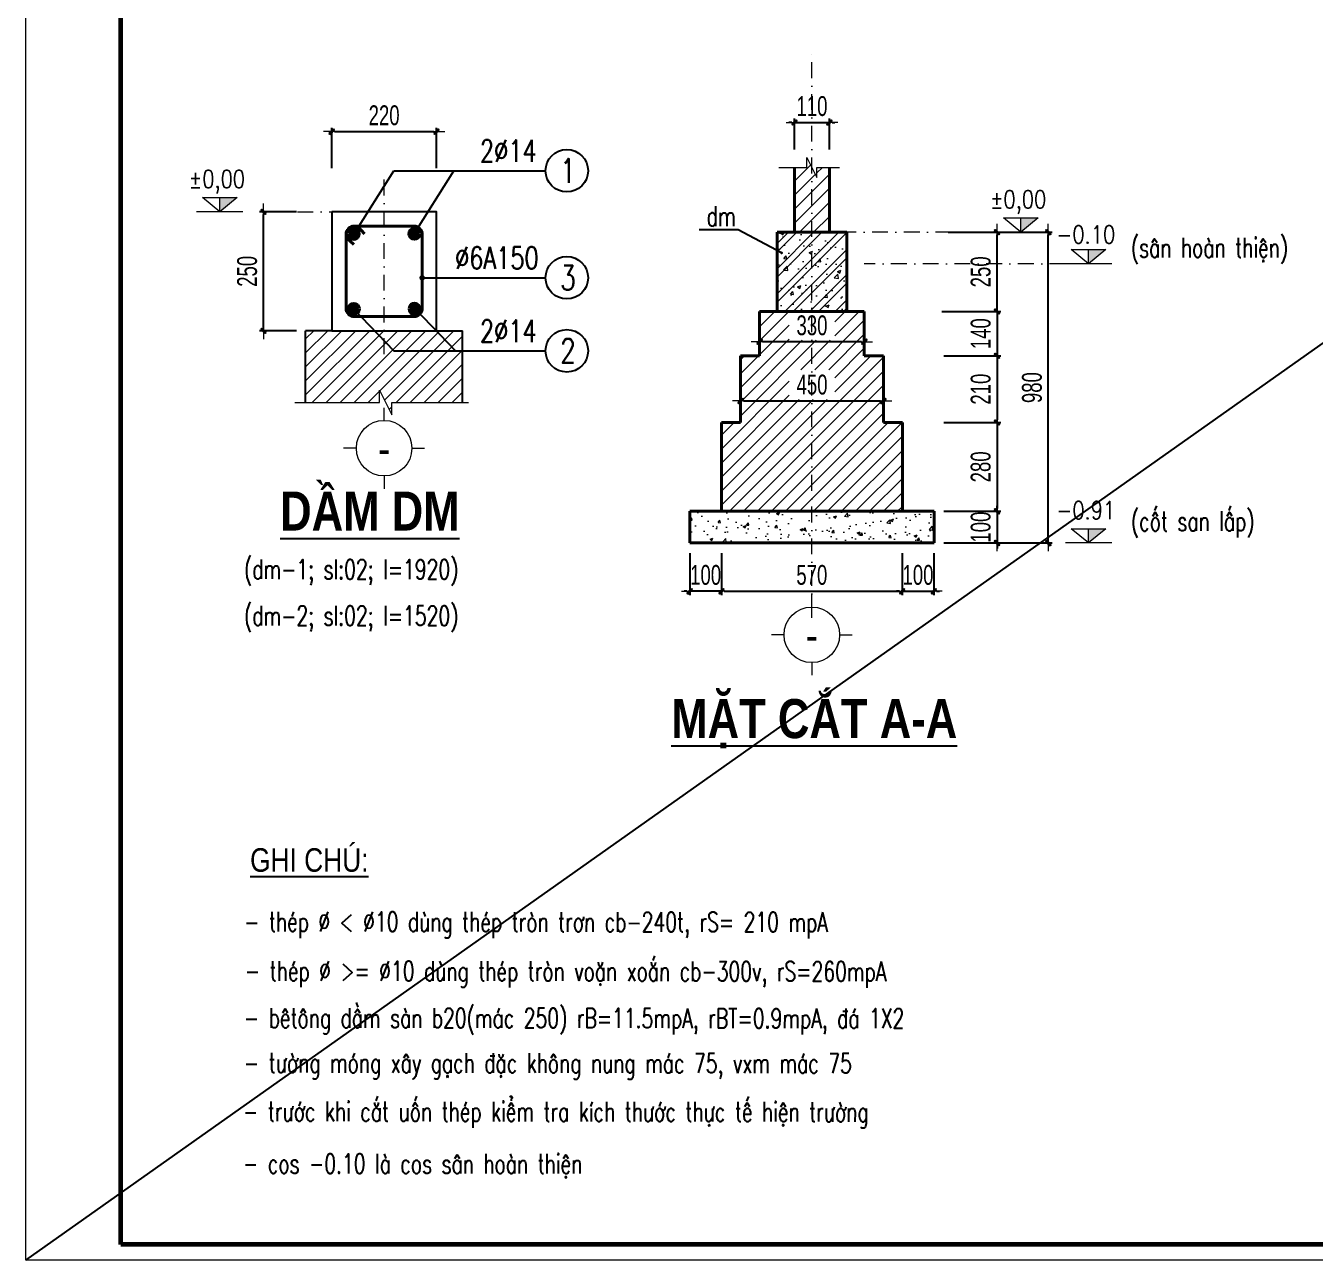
# Model space of a CAD drawing. Header units: millimetres. Extents: x -295047 to 304185, y -728047 to -308748.
# Drawn here: x 127785 to 135915, y -336524 to -328740 of the extents above; entities that cross this region are included whole.
import ezdxf
from ezdxf.enums import TextEntityAlignment as Align

# ---------------------------------------------------------------- set-up
doc = ezdxf.new("R2010")
doc.units = ezdxf.units.MM
doc.header["$MEASUREMENT"] = 0
doc.header["$PDMODE"] = 32
doc.linetypes.add('DASHDOT', pattern=[1, 0.5, -0.25, 0, -0.25])
doc.layers.get('Defpoints').update_dxf_attribs({"color": 1})
doc.layers.add('KCS_Plotter', color=11, linetype='Continuous', plot=False)
for name, color, linetype, lineweight in [('Khungten_LCDI', 7, 'Continuous', 5), ('LC Dim', 8, 'Continuous', 18), ('LC Hatch', 252, 'Continuous', 9), ('LC Hatch @ 1', 252, 'Continuous', 9), ('LC ISO', 153, 'Continuous', 13), ('LC Net dam2', 6, 'Continuous', 40), ('LC Net dam3', 1, 'Continuous', 60), ('LC Net manh', 219, 'Continuous', 5), ('LC Net thay', 7, 'Continuous', 25), ('LC Net truc', 79, 'DASHDOT', 13), ('LC Text1', 3, 'Continuous', 20), ('LC Text2', 7, 'Continuous', 25), ('MANH', 147, 'Continuous', 13)]:
    doc.layers.add(name, color=color, linetype=linetype, lineweight=lineweight)
doc.styles.add('HOATBIF', font='hoatbif.shx', dxfattribs={"width": 0.7})
doc.styles.add('Khungten', font='VHAVAN.TTF', dxfattribs={"width": 0.9, "height": 5000})
doc.styles.add('LC 1', font='VHAVANB.TTF')
doc.styles.add('LC 3', font='vnsimli.shx', dxfattribs={"width": 0.75})
doc.styles.add('LC3', font='VHARIALB.TTF', dxfattribs={"width": 0.8})
doc.styles.add('T1', font='Vnsimli.shx', dxfattribs={"width": 0.8})
doc.styles.add('T2', font='VHARIAL.TTF', dxfattribs={"width": 0.8})
doc.styles.add('Title', font='VHBLACK.TTF', dxfattribs={"width": 0.8})
doc.dimstyles.new('1-100(1-50)', dxfattribs={"dimscale": 50, "dimtxt": 2.5, "dimasz": 0.35, "dimexe": 0.5, "dimexo": 0, "dimgap": 0.8, "dimtad": 1, "dimdec": 0, "dimzin": 0, "dimdsep": 46, "dimtxsty": 'HOATBIF', "dimblk1": 'DOT', "dimblk2": 'DOT', "dimsah": 1, "dimcen": -1, "dimdle": 1, "dimclrd": 256, "dimclre": 256, "dimclrt": 4, "dimadec": 3, "dimazin": 2, "dimtfac": 0.333333, "dimtdec": 0, "dimtix": 1, "dimtmove": 2, "dimatfit": 3, "dimldrblk": 'DOT', "dimfxl": 1, "dimtvp": 0.833333, "dimtolj": 1, "dimtzin": 0, "dimarcsym": 0})

# ---------------------------------------------------------------- blocks, each defined once
blk = doc.blocks.new('lcdi fix')
at = {"layer": 'Defpoints', "lineweight": 0}
blk.add_lwpolyline([(-1200, -14850), (-1200, 14850), (40800, 14850), (40800, -14850)], close=True, dxfattribs=at)
at = {"layer": 'Khungten_LCDI', "color": 5, "lineweight": 60}
blk.add_lwpolyline([(0, -14650), (0, 14650), (40600, 14650), (40600, -14650)], close=True, dxfattribs=at)
at = {"color": 7, "style": 'Khungten', "width": 0.8}
for tag, p in [('REVISION', (39499, -10746)), ('NGAYHT', (39546, -11609))]:
    blk.add_attdef(tag, text='', height=200, dxfattribs=at).set_placement(p, align=Align.CENTER)
at = {"layer": 'LC Text1', "style": 'Title', "width": 1.485915}
for tag, p, p2 in [('TENBANVE1', (36913, -8886), (40339, -8886)), ('TENBANVE2', (36913, -9562), (40339, -9562))]:
    blk.add_attdef(tag, text='', height=250, dxfattribs=at).set_placement(p, p2, align=Align.FIT)
at = {"layer": 'LC Text1', "style": 'Title', "width": 0.7}
blk.add_attdef('SOBANVE', text='', height=250, dxfattribs=at).set_placement((39562, -13896), align=Align.CENTER)
blk = doc.blocks.new('DOT')
at = {"layer": 'LC Dim'}
blk.add_line((-3, 0), (3, 0), dxfattribs=at)
at = {"layer": 'LC Dim', "color": 4}
blk.add_line((-1, -1), (1, 1), dxfattribs=at)
blk.add_lwpolyline([(0.5, 1), (-1, -0.5), (-0.5, -1), (1, 0.5)], close=True, dxfattribs=at)
blk = doc.blocks.new('*D1089')
at = {"layer": 'Defpoints', "color": 0, "ltscale": 2, "transparency": 16777216}
for p in [(132292.4, -330923.6), (133192.4, -330923.6), (133192.4, -331106)]:
    blk.add_point(p, dxfattribs=at)
at = {"layer": 'LC Dim', "lineweight": -2, "ltscale": 2, "transparency": 16777216}
for p, q in [((132292.4, -330923.6), (132292.4, -331131)), ((133192.4, -330923.6), (133192.4, -331131)), ((132309.9, -331106), (133174.9, -331106))]:
    blk.add_line(p, q, dxfattribs=at)
at = {"layer": 'LC Dim', "lineweight": -2, "ltscale": 2, "transparency": 16777216, "xscale": 17.5, "yscale": 17.5, "zscale": 17.5, "rotation": 180}
blk.add_blockref('DOT', (132292.4, -331106), dxfattribs=at)
at = {"layer": 'LC Dim', "lineweight": -2, "ltscale": 2, "transparency": 16777216, "xscale": 17.5, "yscale": 17.5, "zscale": 17.5}
blk.add_blockref('DOT', (133192.4, -331106), dxfattribs=at)
at = {"layer": 'LC Dim', "color": 4, "ltscale": 2, "transparency": 16777216, "insert": (132742.4, -331003.5), "char_height": 125, "attachment_point": 5, "style": 'HOATBIF'}
blk.add_mtext('\\A1;450', dxfattribs=at)
blk = doc.blocks.new('_Dot')
at = {"color": 0, "linetype": 'ByBlock', "lineweight": -2}
blk.add_line((-0.5, 0), (-1, 0), dxfattribs=at)
at = {"color": 0, "linetype": 'ByBlock', "const_width": 0.5}
blk.add_lwpolyline([(-0.25, 0, 1), (0.25, 0, 1)], format="xyb", close=True, dxfattribs=at)
blk = doc.blocks.new('*D1090')
at = {"layer": 'Defpoints', "color": 0, "ltscale": 2, "transparency": 16777216}
for p in [(132411.9, -330657.3), (133071.9, -330657.3), (132411.9, -330732.3)]:
    blk.add_point(p, dxfattribs=at)
at = {"layer": 'LC Dim', "lineweight": -2, "ltscale": 2, "transparency": 16777216}
for p, q in [((132411.9, -330657.3), (132411.9, -330757.3)), ((133071.9, -330657.3), (133071.9, -330757.3)), ((133054.4, -330732.3), (132429.4, -330732.3))]:
    blk.add_line(p, q, dxfattribs=at)
at = {"layer": 'LC Dim', "lineweight": -2, "ltscale": 2, "transparency": 16777216, "xscale": 17.5, "yscale": 17.5, "zscale": 17.5, "rotation": 180}
blk.add_blockref('DOT', (132411.9, -330732.3), dxfattribs=at)
at = {"layer": 'LC Dim', "lineweight": -2, "ltscale": 2, "transparency": 16777216, "xscale": 17.5, "yscale": 17.5, "zscale": 17.5}
blk.add_blockref('DOT', (133071.9, -330732.3), dxfattribs=at)
at = {"layer": 'LC Dim', "color": 4, "ltscale": 2, "transparency": 16777216, "insert": (132741.9, -330629.8), "char_height": 125, "attachment_point": 5, "style": 'HOATBIF'}
blk.add_mtext('\\A1;330', dxfattribs=at)
blk = doc.blocks.new('*D1091')
at = {"layer": 'Defpoints', "color": 0, "ltscale": 2, "transparency": 16777216}
for p in [(133891.8, -330041.9, 0), (134231.7, -330041.9), (133891.8, -332001.4, 0)]:
    blk.add_point(p, dxfattribs=at)
at = {"layer": 'LC Dim', "lineweight": -2, "ltscale": 2, "transparency": 16777216}
for p, q in [((133891.8, -330041.9), (134256.7, -330041.9)), ((134231.7, -331983.9), (134231.7, -330059.4)), ((133891.8, -332001.4), (134256.7, -332001.4))]:
    blk.add_line(p, q, dxfattribs=at)
at = {"layer": 'LC Dim', "lineweight": -2, "ltscale": 2, "transparency": 16777216, "xscale": 17.5, "yscale": 17.5, "zscale": 17.5}
for p, rotation in [((134231.7, -330041.9), 90), ((134231.7, -332001.4), 270)]:
    blk.add_blockref('DOT', p, dxfattribs=dict(at, rotation=rotation))
at = {"layer": 'LC Dim', "color": 4, "ltscale": 2, "transparency": 16777216, "insert": (134129.2, -331021.7), "char_height": 125, "attachment_point": 5, "rotation": 90, "style": 'HOATBIF'}
blk.add_mtext('\\A1;980', dxfattribs=at)
blk = doc.blocks.new('*D1092')
at = {"layer": 'Defpoints', "color": 0, "ltscale": 2, "transparency": 16777216}
for p in [(132171.3, -332065.5, 0), (133310.4, -332065.5, 0), (133310.4, -332306)]:
    blk.add_point(p, dxfattribs=at)
at = {"layer": 'LC Dim', "lineweight": -2, "ltscale": 2, "transparency": 16777216}
for p, q in [((132171.3, -332065.5), (132171.3, -332331)), ((133310.4, -332065.5), (133310.4, -332331)), ((132188.8, -332306), (133292.9, -332306))]:
    blk.add_line(p, q, dxfattribs=at)
at = {"layer": 'LC Dim', "lineweight": -2, "ltscale": 2, "transparency": 16777216, "xscale": 17.5, "yscale": 17.5, "zscale": 17.5, "rotation": 180}
blk.add_blockref('DOT', (132171.3, -332306), dxfattribs=at)
at = {"layer": 'LC Dim', "lineweight": -2, "ltscale": 2, "transparency": 16777216, "xscale": 17.5, "yscale": 17.5, "zscale": 17.5}
blk.add_blockref('DOT', (133310.4, -332306), dxfattribs=at)
at = {"layer": 'LC Dim', "color": 4, "ltscale": 2, "transparency": 16777216, "insert": (132740.9, -332203.5), "char_height": 125, "attachment_point": 5, "style": 'HOATBIF'}
blk.add_mtext('\\A1;570', dxfattribs=at)
blk = doc.blocks.new('*D1093')
at = {"layer": 'Defpoints', "color": 0, "ltscale": 2, "transparency": 16777216}
for p in [(133310.4, -332065.5), (133509.9, -332065.5), (133509.9, -332306)]:
    blk.add_point(p, dxfattribs=at)
at = {"layer": 'LC Dim', "lineweight": -2, "ltscale": 2, "transparency": 16777216}
for p, q in [((133310.4, -332065.5), (133310.4, -332331)), ((133509.9, -332065.5), (133509.9, -332331)), ((133292.9, -332306), (133275.4, -332306)), ((133310.4, -332306), (133509.9, -332306)), ((133527.4, -332306), (133544.9, -332306))]:
    blk.add_line(p, q, dxfattribs=at)
at = {"layer": 'LC Dim', "lineweight": -2, "ltscale": 2, "transparency": 16777216, "xscale": 17.5, "yscale": 17.5, "zscale": 17.5}
blk.add_blockref('DOT', (133310.4, -332306), dxfattribs=at)
at = {"layer": 'LC Dim', "lineweight": -2, "ltscale": 2, "transparency": 16777216, "xscale": 17.5, "yscale": 17.5, "zscale": 17.5, "rotation": 180}
blk.add_blockref('DOT', (133509.9, -332306), dxfattribs=at)
at = {"layer": 'LC Dim', "color": 4, "ltscale": 2, "transparency": 16777216, "insert": (133410.2, -332203.5), "char_height": 125, "attachment_point": 5, "style": 'HOATBIF'}
blk.add_mtext('\\A1;100', dxfattribs=at)
blk = doc.blocks.new('*D1094')
at = {"layer": 'Defpoints', "color": 0, "ltscale": 2, "transparency": 16777216}
for p in [(131971.3, -332065.5), (132171.3, -332065.5), (131971.3, -332306)]:
    blk.add_point(p, dxfattribs=at)
at = {"layer": 'LC Dim', "lineweight": -2, "ltscale": 2, "transparency": 16777216}
for p, q in [((131971.3, -332065.5), (131971.3, -332331)), ((132171.3, -332065.5), (132171.3, -332331)), ((131953.8, -332306), (131936.3, -332306)), ((132171.3, -332306), (131971.3, -332306)), ((132188.8, -332306), (132206.3, -332306))]:
    blk.add_line(p, q, dxfattribs=at)
at = {"layer": 'LC Dim', "lineweight": -2, "ltscale": 2, "transparency": 16777216, "xscale": 17.5, "yscale": 17.5, "zscale": 17.5}
blk.add_blockref('DOT', (131971.3, -332306), dxfattribs=at)
at = {"layer": 'LC Dim', "lineweight": -2, "ltscale": 2, "transparency": 16777216, "xscale": 17.5, "yscale": 17.5, "zscale": 17.5, "rotation": 180}
blk.add_blockref('DOT', (132171.3, -332306), dxfattribs=at)
at = {"layer": 'LC Dim', "color": 4, "ltscale": 2, "transparency": 16777216, "insert": (132071.3, -332203.5), "char_height": 125, "attachment_point": 5, "style": 'HOATBIF'}
blk.add_mtext('\\A1;100', dxfattribs=at)
blk = doc.blocks.new('*D1095')
at = {"layer": 'Defpoints', "color": 0, "ltscale": 2, "transparency": 16777216}
for p in [(133561.2, -330541.9), (133572.6, -330821.4), (133908.5, -330821.4)]:
    blk.add_point(p, dxfattribs=at)
at = {"layer": 'LC Dim', "lineweight": -2, "ltscale": 2, "transparency": 16777216}
for p, q in [((133561.2, -330541.9), (133933.5, -330541.9)), ((133908.5, -330524.4), (133908.5, -330506.9)), ((133908.5, -330541.9), (133908.5, -330821.4)), ((133572.6, -330821.4), (133933.5, -330821.4)), ((133908.5, -330838.9), (133908.5, -330856.4))]:
    blk.add_line(p, q, dxfattribs=at)
at = {"layer": 'LC Dim', "lineweight": -2, "ltscale": 2, "transparency": 16777216, "xscale": 17.5, "yscale": 17.5, "zscale": 17.5}
for p, rotation in [((133908.5, -330541.9), 270), ((133908.5, -330821.4), 90)]:
    blk.add_blockref('DOT', p, dxfattribs=dict(at, rotation=rotation))
at = {"layer": 'LC Dim', "color": 4, "ltscale": 2, "transparency": 16777216, "insert": (133806, -330681.7), "char_height": 125, "attachment_point": 5, "rotation": 90, "style": 'HOATBIF'}
blk.add_mtext('\\A1;140', dxfattribs=at)
blk = doc.blocks.new('*D1096')
at = {"layer": 'Defpoints', "color": 0, "ltscale": 2, "transparency": 16777216}
for p in [(133572.6, -330821.4), (133572.6, -331241.4), (133908.5, -331241.4)]:
    blk.add_point(p, dxfattribs=at)
at = {"layer": 'LC Dim', "lineweight": -2, "ltscale": 2, "transparency": 16777216}
for p, q in [((133572.6, -330821.4), (133933.5, -330821.4)), ((133908.5, -330838.9), (133908.5, -331223.9)), ((133572.6, -331241.4), (133933.5, -331241.4))]:
    blk.add_line(p, q, dxfattribs=at)
at = {"layer": 'LC Dim', "lineweight": -2, "ltscale": 2, "transparency": 16777216, "xscale": 17.5, "yscale": 17.5, "zscale": 17.5}
for p, rotation in [((133908.5, -330821.4), 90), ((133908.5, -331241.4), 270)]:
    blk.add_blockref('DOT', p, dxfattribs=dict(at, rotation=rotation))
at = {"layer": 'LC Dim', "color": 4, "ltscale": 2, "transparency": 16777216, "insert": (133806, -331031.4), "char_height": 125, "attachment_point": 5, "rotation": 90, "style": 'HOATBIF'}
blk.add_mtext('\\A1;210', dxfattribs=at)
blk = doc.blocks.new('*D1097')
at = {"layer": 'Defpoints', "color": 0, "ltscale": 2, "transparency": 16777216}
for p in [(133572.6, -331801.4), (133572.6, -332001.4), (133908.5, -332001.4)]:
    blk.add_point(p, dxfattribs=at)
at = {"layer": 'LC Dim', "lineweight": -2, "ltscale": 2, "transparency": 16777216}
for p, q in [((133908.5, -331783.9), (133908.5, -331766.4)), ((133572.6, -331801.4), (133933.5, -331801.4)), ((133908.5, -331801.4), (133908.5, -332001.4)), ((133572.6, -332001.4), (133933.5, -332001.4)), ((133908.5, -332018.9), (133908.5, -332036.4))]:
    blk.add_line(p, q, dxfattribs=at)
at = {"layer": 'LC Dim', "lineweight": -2, "ltscale": 2, "transparency": 16777216, "xscale": 17.5, "yscale": 17.5, "zscale": 17.5}
for p, rotation in [((133908.5, -331801.4), 270), ((133908.5, -332001.4), 90)]:
    blk.add_blockref('DOT', p, dxfattribs=dict(at, rotation=rotation))
at = {"layer": 'LC Dim', "color": 4, "ltscale": 2, "transparency": 16777216, "insert": (133806, -331901.4), "char_height": 125, "attachment_point": 5, "rotation": 90, "style": 'HOATBIF'}
blk.add_mtext('\\A1;100', dxfattribs=at)
blk = doc.blocks.new('*D1098')
at = {"layer": 'Defpoints', "color": 0, "ltscale": 2, "transparency": 16777216}
for p in [(133600.7, -330041.9), (133908.5, -330041.9), (133561.2, -330541.9)]:
    blk.add_point(p, dxfattribs=at)
at = {"layer": 'LC Dim', "lineweight": -2, "ltscale": 2, "transparency": 16777216}
for p, q in [((133600.7, -330041.9), (133933.5, -330041.9)), ((133908.5, -330524.4), (133908.5, -330059.4)), ((133561.2, -330541.9), (133933.5, -330541.9))]:
    blk.add_line(p, q, dxfattribs=at)
at = {"layer": 'LC Dim', "lineweight": -2, "ltscale": 2, "transparency": 16777216, "xscale": 17.5, "yscale": 17.5, "zscale": 17.5}
for p, rotation in [((133908.5, -330041.9), 90), ((133908.5, -330541.9), 270)]:
    blk.add_blockref('DOT', p, dxfattribs=dict(at, rotation=rotation))
at = {"layer": 'LC Dim', "color": 4, "ltscale": 2, "transparency": 16777216, "insert": (133806, -330291.9), "char_height": 125, "attachment_point": 5, "rotation": 90, "style": 'HOATBIF'}
blk.add_mtext('\\A1;250', dxfattribs=at)
blk = doc.blocks.new('*D1099')
at = {"layer": 'Defpoints', "color": 0, "ltscale": 2, "transparency": 16777216}
for p in [(132851.9, -329350.1), (132631.9, -329521.5), (132851.9, -329521.5)]:
    blk.add_point(p, dxfattribs=at)
at = {"layer": 'LC Dim', "lineweight": -2, "ltscale": 2, "transparency": 16777216}
for p, q in [((132631.9, -329521.5), (132631.9, -329325.1)), ((132851.9, -329521.5), (132851.9, -329325.1)), ((132614.4, -329350.1), (132596.9, -329350.1)), ((132631.9, -329350.1), (132851.9, -329350.1)), ((132869.4, -329350.1), (132886.9, -329350.1))]:
    blk.add_line(p, q, dxfattribs=at)
at = {"layer": 'LC Dim', "lineweight": -2, "ltscale": 2, "transparency": 16777216, "xscale": 17.5, "yscale": 17.5, "zscale": 17.5}
blk.add_blockref('DOT', (132631.9, -329350.1), dxfattribs=at)
at = {"layer": 'LC Dim', "lineweight": -2, "ltscale": 2, "transparency": 16777216, "xscale": 17.5, "yscale": 17.5, "zscale": 17.5, "rotation": 180}
blk.add_blockref('DOT', (132851.9, -329350.1), dxfattribs=at)
at = {"layer": 'LC Dim', "color": 4, "ltscale": 2, "transparency": 16777216, "insert": (132741.9, -329247.6), "char_height": 125, "attachment_point": 5, "style": 'HOATBIF'}
blk.add_mtext('\\A1;110', dxfattribs=at)
blk = doc.blocks.new('TIEUDE1')
at = {"layer": 'LC Text2', "color": 7, "style": 'LC 1'}
blk.add_attdef('TIªU§Ò', text='', height=5, dxfattribs=at).set_placement((0, 0), align=Align.BOTTOM_CENTER)
blk.add_attdef('TL', text='', height=3, dxfattribs=at).set_placement((0, -2), align=Align.TOP_CENTER)
blk = doc.blocks.new('Caodo1')
at = {"layer": 'LC Text1'}
blk.add_hatch(color=256, dxfattribs=at).paths.add_polyline_path([(0, 200), (0, 0), (243, 200)])
for p, q in [((0, 0), (0, 200)), ((324, 0), (-324, 0))]:
    blk.add_line(p, q, dxfattribs=at)
blk.add_lwpolyline([(-243, 200), (243, 200), (0, 0), (0, 0)], close=True, dxfattribs=at)
at = {"layer": 'LC Text1', "style": 'T1', "width": 0.8}
blk.add_attdef('%%P0,00', text='', height=250, dxfattribs=at).set_placement((-39, 460), align=Align.MIDDLE_CENTER)
blk = doc.blocks.new('TTRUC')
at = {"layer": 'LC ISO'}
for p, q in [((0, 6.95), (0, 10.13)), ((-6.95, 0), (-10.13, 0)), ((6.95, 0), (10.13, 0)), ((0, -6.95), (0, -10.13))]:
    blk.add_line(p, q, dxfattribs=at)
at = {"layer": 'LC Net manh'}
blk.add_circle((0, 0), 6.95, dxfattribs=at)
blk = doc.blocks.new('theptron1')
at = {"layer": 'LC Net dam3'}
for p, q in [((-0.5, 0), (0.5, 0)), ((-0.35, 0.35), (0.35, -0.35)), ((0.35, 0.35), (-0.35, -0.35)), ((0, 0.5), (0, -0.5))]:
    blk.add_line(p, q, dxfattribs=at)
blk.add_circle((0, 0), 0.5, dxfattribs=at)
blk = doc.blocks.new('*D1068')
at = {"layer": 'Defpoints', "color": 0, "ltscale": 2, "transparency": 16777216}
for p in [(129283.5, -329913.6), (129492.6, -329913.6), (129492.6, -330663.6)]:
    blk.add_point(p, dxfattribs=at)
at = {"layer": 'LC Dim', "lineweight": -2, "ltscale": 2, "transparency": 16777216}
for p, q in [((129492.6, -329913.6), (129258.5, -329913.6)), ((129283.5, -330646.1), (129283.5, -329931.1)), ((129492.6, -330663.6), (129258.5, -330663.6))]:
    blk.add_line(p, q, dxfattribs=at)
at = {"layer": 'LC Dim', "lineweight": -2, "ltscale": 2, "transparency": 16777216, "xscale": 17.5, "yscale": 17.5, "zscale": 17.5}
for p, rotation in [((129283.5, -329913.6), 90), ((129283.5, -330663.6), 270)]:
    blk.add_blockref('DOT', p, dxfattribs=dict(at, rotation=rotation))
at = {"layer": 'LC Dim', "color": 4, "ltscale": 2, "transparency": 16777216, "insert": (129181, -330288.6), "char_height": 125, "attachment_point": 5, "rotation": 90, "style": 'HOATBIF'}
blk.add_mtext('\\A1;250', dxfattribs=at)
blk = doc.blocks.new('*D1056')
at = {"layer": 'Defpoints', "color": 0, "ltscale": 2, "transparency": 16777216}
for p in [(130374.2, -329408), (129714.2, -329637.5), (130374.2, -329637.5)]:
    blk.add_point(p, dxfattribs=at)
at = {"layer": 'LC Dim', "lineweight": -2, "ltscale": 2, "transparency": 16777216}
for p, q in [((129714.2, -329637.5), (129714.2, -329383)), ((129731.7, -329408), (130356.7, -329408)), ((130374.2, -329637.5), (130374.2, -329383))]:
    blk.add_line(p, q, dxfattribs=at)
at = {"layer": 'LC Dim', "lineweight": -2, "ltscale": 2, "transparency": 16777216, "xscale": 17.5, "yscale": 17.5, "zscale": 17.5, "rotation": 180}
blk.add_blockref('DOT', (129714.2, -329408), dxfattribs=at)
at = {"layer": 'LC Dim', "lineweight": -2, "ltscale": 2, "transparency": 16777216, "xscale": 17.5, "yscale": 17.5, "zscale": 17.5}
blk.add_blockref('DOT', (130374.2, -329408), dxfattribs=at)
at = {"layer": 'LC Dim', "color": 4, "ltscale": 2, "transparency": 16777216, "insert": (130044.2, -329305.5), "char_height": 125, "attachment_point": 5, "style": 'HOATBIF'}
blk.add_mtext('\\A1;220', dxfattribs=at)
blk = doc.blocks.new('*D1057')
at = {"layer": 'Defpoints', "color": 0, "ltscale": 2, "transparency": 16777216}
for p in [(133572.6, -331241.4), (133572.6, -331801.4), (133908.5, -331801.4)]:
    blk.add_point(p, dxfattribs=at)
at = {"layer": 'LC Dim', "lineweight": -2, "ltscale": 2, "transparency": 16777216}
for p, q in [((133572.6, -331241.4), (133933.5, -331241.4)), ((133908.5, -331258.9), (133908.5, -331783.9)), ((133572.6, -331801.4), (133933.5, -331801.4))]:
    blk.add_line(p, q, dxfattribs=at)
at = {"layer": 'LC Dim', "lineweight": -2, "ltscale": 2, "transparency": 16777216, "xscale": 17.5, "yscale": 17.5, "zscale": 17.5}
for p, rotation in [((133908.5, -331241.4), 90), ((133908.5, -331801.4), 270)]:
    blk.add_blockref('DOT', p, dxfattribs=dict(at, rotation=rotation))
at = {"layer": 'LC Dim', "color": 4, "ltscale": 2, "transparency": 16777216, "insert": (133806, -331521.4), "char_height": 125, "attachment_point": 5, "rotation": 90, "style": 'HOATBIF'}
blk.add_mtext('\\A1;280', dxfattribs=at)

msp = doc.modelspace()

# ---------------------------------------------------------------- hatches: boundary and pattern name
at = {"layer": 'LC Hatch', "ltscale": 2}
h = msp.add_hatch(dxfattribs=at)
h.set_pattern_fill('ANSI31', color=256, scale=500)
h.set_pattern_definition([(45, (166794.25, -100307.796), (-44.194174, 44.194174), [])])
h.paths.add_polyline_path([(132851.9, -329633.1), (132773.3, -329633.1), (132773.3, -329696), (132710.5, -329570.3), (132710.5, -329633.1), (132631.9, -329633.1), (132631.9, -330041.9), (132851.9, -330041.9)])
h = msp.add_hatch(dxfattribs=at)
h.set_pattern_fill('BTCT', color=256, scale=30)
h.set_pattern_definition([(50, (166794.25, -100307.8), (215.17805, -18.82564), [22.5, -247.5]), (355, (166794.25, -100307.8), (-41.6254, 225.65764), [18, -198]), (100.4514, (166812.18, -100309.37), (173.55281, 206.83186), [19.12206, -210.34263]), (46.1842, (166794.25, -100247.8), (320.1723, -49.6557), [33.75, -371.25]), (96.6356, (166820.93, -100251.93), (280.3988, 292.23536), [28.6831, -315.5139]), (351.1842, (166794.25, -100247.8), (280.3986, 292.2356), [27, -297]), (21, (166824.25, -100262.8), (179.07212, -120.78567), [22.5, -247.5]), (326, (166824.25, -100262.8), (72.9946, 217.54501), [18, -198]), (71.4514, (166839.17, -100272.86), (252.06679, 96.75915), [19.12206, -210.34263]), (37.5, (166794.25, -100307.8), (3.647957, 99.868156), [0, -195.6, 0, -201, 0, -198.75]), (7.5, (166794.25, -100307.8), (78.92086, 118.323514), [0, -114.6, 0, -191.1, 0, -75.75]), (327.5, (166727.35, -100307.8), (160.14673, -6.766462), [0, -75, 0, -234, 0, -310.5]), (317.5, (166697.35, -100307.8), (174.95585, 30.031495), [0, -97.5, 0, -155.4, 0, -220.5]), (45, (166794.25, -100307.8), (-79.549513, 79.549513), []), (45, (166847.28, -100307.8), (-79.549513, 79.549513), [])])
h.paths.add_polyline_path([(132961.9, -330041.9), (132521.9, -330041.9), (132521.9, -330541.9), (132961.9, -330541.9)])
h = msp.add_hatch(dxfattribs=at)
h.set_pattern_fill('ANSI31', color=256, scale=500)
h.set_pattern_definition([(45, (179364.86, -99749.31), (-44.194174, 44.194174), [])])
h.paths.add_polyline_path([(133192.4, -331241.4), (133192.4, -330821.4), (133071.9, -330821.4), (133071.9, -330541.9), (132411.9, -330541.9), (132411.9, -330821.4), (132291.3, -330821.4), (132291.3, -331241.4), (132171.3, -331241.4), (132171.3, -331801.4), (133312.4, -331801.4), (133312.4, -331241.4)])
h.paths.add_polyline_path([(132598.7, -331097.2), (132886.2, -331097.2), (132886.2, -330909.7), (132598.7, -330909.7)], flags=16)
h.paths.add_polyline_path([(132598.1, -330723.5), (132885.6, -330723.5), (132885.6, -330536), (132598.1, -330536)])
h = msp.add_hatch(dxfattribs=at)
h.set_pattern_fill('ANSI31', color=256, scale=500)
h.set_pattern_definition([(45, (179609.95, -101932.633), (-44.194174, 44.194174), [])])
h.paths.add_polyline_path([(130539.2, -330663.6), (130374.2, -330663.6), (129714.2, -330663.6), (129549.2, -330663.6), (129549.2, -331115.8), (130014.3, -331115.8), (130014.3, -331037.2), (130092.9, -331194.3), (130092.9, -331115.8), (130539.2, -331115.8)])
at = {"layer": 'LC Hatch @ 1', "ltscale": 2}
h = msp.add_hatch(dxfattribs=at)
h.set_pattern_fill('AR-CONC', color=256, scale=25)
h.set_pattern_definition([(50, (754407.91, -617950.08), (179.315046, -15.688034), [18.75, -206.25]), (355, (754407.91, -617950.08), (-34.687833, 188.048033), [15, -165]), (100.451444, (754422.85, -617951.38), (144.62721, 172.359998), [15.93505, -175.28553]), (46.1842, (754407.9, -617900.08), (266.81033, -41.37982), [28.125, -309.375]), (96.635635, (754430.15, -617903.52), (233.66549, 243.52965), [23.90259, -262.92844]), (351.184164, (754407.9, -617900.08), (233.66549, 243.52965), [22.5, -247.5]), (21, (754432.91, -617912.58), (149.226763, -100.654723), [18.75, -206.25]), (326, (754432.91, -617912.58), (60.828833, 181.28751), [15, -165]), (71.451445, (754445.35, -617920.96), (210.055594, 80.63279), [15.935047, -175.28553]), (37.5, (754407.91, -617950.076), (3.039964, 83.2234635), [0, -163, 0, -167.5, 0, -165.625]), (7.5, (754407.91, -617950.08), (65.767384, 98.602928), [0, -95.5, 0, -159.25, 0, -63.125]), (327.5, (754352.16, -617950.076), (133.455609, -5.638718), [0, -62.5, 0, -195, 0, -258.75]), (317.5, (754327.16, -617950.08), (145.796542, 25.026246), [0, -81.25, 0, -129.5, 0, -183.75])])
h.paths.add_polyline_path([(133511.9, -332001.4), (133511.9, -331801.4), (131971.3, -331801.4), (131971.3, -332001.4)])

# ---------------------------------------------------------------- linework, layer by layer
at = {"layer": 'KCS_Plotter', "ltscale": 250}
msp.add_line((127785, -336523.5, 17.7), (148785, -321673.5, 17.7), dxfattribs=at)
at = {"layer": 'LC Net dam2', "ltscale": 2}
for p, q in [((132631.9, -330041.9, 17.7), (132631.9, -329633.1, 17.7)), ((132851.9, -330041.9, 17.7), (132851.9, -329633.1, 17.7)), ((132521.9, -330041.9, 17.7), (132961.9, -330041.9, 17.7)), ((132521.9, -330541.9, 17.7), (132521.9, -330041.9, 17.7)), ((132961.9, -330541.9, 17.7), (132961.9, -330041.9, 17.7)), ((132411.9, -330541.9, 17.7), (132411.9, -330821.4, 17.7)), ((132411.9, -330541.9, 17.7), (133071.9, -330541.9, 17.7)), ((133071.9, -330541.9, 17.7), (133071.9, -330821.4, 17.7)), ((132291.3, -330821.4, 17.7), (132291.3, -331241.4, 17.7)), ((132291.3, -330821.4, 17.7), (132411.9, -330821.4, 17.7)), ((133071.9, -330821.4, 17.7), (133192.4, -330821.4, 17.7)), ((133192.4, -330821.4, 17.7), (133192.4, -331241.4, 17.7)), ((132171.3, -331241.4, 17.7), (132171.3, -331801.4, 17.7)), ((132171.3, -331241.4, 17.7), (132291.3, -331241.4, 17.7)), ((133312.4, -331241.4, 17.7), (133192.4, -331241.4, 17.7)), ((133312.4, -331241.4, 17.7), (133312.4, -331801.4, 17.7)), ((133511.9, -331801.4, 17.7), (131971.3, -331801.4, 17.7)), ((131971.3, -331801.4, 17.7), (131971.3, -332001.4, 17.7)), ((133511.9, -331801.4, 17.7), (133511.9, -332001.4, 17.7)), ((133511.9, -332001.4, 17.7), (131971.3, -332001.4, 17.7))]:
    msp.add_line(p, q, dxfattribs=at)
at = {"layer": 'LC Net dam2'}
for p, q in [((129876.9, -330003.6, 17.7), (129920, -330051.9, 17.7)), ((129804.2, -330074.8, 17.7), (129853.3, -330118.6, 17.7))]:
    msp.add_line(p, q, dxfattribs=at)
at = {"layer": 'LC Net dam2', "elevation": 17.7}
msp.add_lwpolyline([(129804.2, -330054.6), (129804.2, -330522.5, 0.414214), (129855.2, -330573.6), (130233.2, -330573.6, 0.414214), (130284.2, -330522.5), (130284.2, -330054.6, 0.414214), (130233.2, -330003.6), (129855.2, -330003.6, 0.414214)], format="xyb", close=True, dxfattribs=at)
at = {"layer": 'LC Net thay', "linetype": 'Continuous', "ltscale": 1000}
for p, q in [((129549.2, -331115.8, 17.7), (129549.2, -330663.6, 17.7)), ((129714.2, -330663.6, 17.7), (129549.2, -330663.6, 17.7)), ((130374.2, -330663.6, 17.7), (130539.2, -330663.6, 17.7)), ((130539.2, -331115.8, 17.7), (130539.2, -330663.6, 17.7))]:
    msp.add_line(p, q, dxfattribs=at)
at = {"layer": 'LC Net thay', "linetype": 'Continuous', "ltscale": 1000, "elevation": 17.7}
msp.add_lwpolyline([(129714.2, -329913.6), (129714.2, -330663.6), (130374.2, -330663.6), (130374.2, -329913.6)], close=True, dxfattribs=at)
at = {"layer": 'LC Net truc', "ltscale": 200}
for p, q in [((132741.9, -332472.6, 17.7), (132741.9, -328889, 17.7)), ((130044.2, -330810.5, 17.7), (130044.2, -329689.5, 17.7)), ((129297, -329913.6, 17.7), (129911.5, -329913.6, 17.7)), ((134021.3, -330041.9, 17.7), (132961.9, -330041.9, 17.7)), ((134340.3, -330241.4, 17.7), (133071.9, -330241.4, 17.7))]:
    msp.add_line(p, q, dxfattribs=at)
at = {"layer": 'LC Text2', "ltscale": 100}
for centre in [(131196, -329654.6, 17.7), (131196, -330329.2, 17.7), (131196, -330789.7, 17.7)]:
    msp.add_circle(centre, 133.8, dxfattribs=at)
at = {"layer": 'MANH', "ltscale": 2, "elevation": 17.7}
for points in [[(132532.8, -329633.1), (132710.5, -329633.1), (132710.5, -329570.3), (132773.3, -329696), (132773.3, -329633.1), (132915.2, -329633.1)], [(129480.7, -331115.8), (130014.3, -331115.8), (130014.3, -331037.2), (130092.9, -331194.3), (130092.9, -331115.8), (130575.9, -331115.8)]]:
    msp.add_lwpolyline(points, dxfattribs=at)

# ---------------------------------------------------------------- block references
at = {"layer": 'LC Dim', "yscale": 60.00000000069849}
for p, xscale, zscale in [((129853.1, -330051.7, 17.7), -60.00000000069849, 60.00000000064909), ((130235.4, -330051.7, 17.7), 60.00000000069849, 60.00000000069849)]:
    msp.add_blockref('theptron1', p, dxfattribs=dict(at, xscale=xscale, zscale=zscale))
for p, xscale, zscale, rotation in [((129853.1, -330525.5, 17.7), 60.00000000069849, 60.00000000069849, 180.0000000004822), ((130235.4, -330525.5, 17.7), -60.00000000069849, 60.00000000064909, 180)]:
    msp.add_blockref('theptron1', p, dxfattribs=dict(at, xscale=xscale, zscale=zscale, rotation=rotation))
at = {"layer": 'LC ISO', "xscale": 25.19610424696835, "yscale": 25.19610424696835, "zscale": 25.19610424696835}
for p in [(130044.2, -331403.8, 17.7), (132740.9, -332580.3, 17.7)]:
    msp.add_blockref('TTRUC', p, dxfattribs=at)
at = {"layer": 'LC Net thay', "xscale": 0.5000000000000013, "yscale": 0.5000000000000013, "zscale": 0.5000000000000013}
msp.add_blockref('lcdi fix', (128385, -329098.5, 17.7), dxfattribs=at)
at = {"layer": 'LC Text1'}
ref = msp.add_blockref('Caodo1', (129007.6, -329913.6, 17.7), dxfattribs=dict(at, xscale=0.45, yscale=0.45, zscale=0.45))
ref.add_attrib('%%P0,00', '%%p0,00', dxfattribs={"layer": 'LC Text2', "height": 112.5, "style": 'T1', "width": 0.8}).set_placement((128990.1, -329706.8, 17.7), align=Align.MIDDLE_CENTER)
ref = msp.add_blockref('Caodo1', (134059.6, -330041.9, 17.7), dxfattribs=dict(at, xscale=0.45, yscale=0.45, zscale=0.45))
ref.add_attrib('%%P0,00', '%%p0,00', dxfattribs={"layer": 'LC Text2', "height": 112.5, "style": 'T1', "width": 0.8}).set_placement((134042, -329835.1, 17.7), align=Align.MIDDLE_CENTER)
ref = msp.add_blockref('Caodo1', (134486.1, -330241.4, 17.7), dxfattribs=dict(at, xscale=0.45, yscale=0.45, zscale=0.45))
ref.add_attrib('%%P0,00', '-0.10', dxfattribs={"layer": 'LC Text2', "height": 112.5, "style": 'T1', "width": 0.8}).set_placement((134468.5, -330056.1, 17.7), align=Align.MIDDLE_CENTER)
ref = msp.add_blockref('Caodo1', (134486.1, -332001.4, 17.7), dxfattribs=dict(at, xscale=0.45, yscale=0.45, zscale=0.45))
ref.add_attrib('%%P0,00', '-0.91', dxfattribs={"layer": 'LC Text2', "height": 112.5, "style": 'T1', "width": 0.8}).set_placement((134468.5, -331794.7, 17.7), align=Align.MIDDLE_CENTER)
at = {"layer": 'LC Text2'}
ref = msp.add_blockref('TIEUDE1', (129954.2, -331996.9, 17.7), dxfattribs=dict(at, xscale=50.00000000009664, yscale=50.00000000009664, zscale=50.00000000009664))
ref.add_attrib('TIªU§Ò', '%%UdÇm dm', dxfattribs={"color": 7, "height": 246.22, "style": 'LC3', "width": 0.8}).set_placement((129954.2, -331996.9, 17.7), align=Align.BOTTOM_CENTER)
ref = msp.add_blockref('TIEUDE1', (132756.4, -333305.7, 17.7), dxfattribs=dict(at, xscale=50.00000000009664, yscale=50.00000000009664, zscale=50.00000000009664))
ref.add_attrib('TIªU§Ò', '%%UmÆt C¾T a-a', dxfattribs={"color": 7, "height": 246.221, "style": 'LC3', "width": 0.8}).set_placement((132756.4, -333305.7, 17.7), align=Align.BOTTOM_CENTER)

# ---------------------------------------------------------------- texts
at = {"layer": 'LC Text1', "color": 3, "style": 'LC 3', "width": 0.7}
for s, height, rotation, p in [('dm', 125, 359.95192, (132077.5, -330002.8, 17.7)), ('(s©n hoµn thiÖn)', 123.79, 0.04808, (134752.2, -330201.4, 17.7)), ('(cèt san lÊp)', 123.79, 0.04808, (134752.1, -331926.1, 17.7)), ('(dm-1; sl:02; l=1920)', 123.79, 359.95192, (129160.8, -332228.3, 17.7)), ('(dm-2; sl:02; l=1520)', 123.79, 359.95192, (129160.8, -332521.3, 17.7)), ('- thÐp %%C < %%C10 dïng thÐp trßn tr¬n cb-240t, rS= 210 mpA', 123.79, 359.95192, (129161.5, -334450.5, 17.7)), ('- thÐp %%C >= %%C10 dïng thÐp trßn voÆn xo¾n cb-300v, rS=260mpA', 123.79, 359.95192, (129166.5, -334761.1, 17.7)), ('- bªt«ng dÇm sµn b20(m¸c 250) rB=11.5mpA, rBT=0.9mpA, ®¸ 1X2', 123.79, 359.95192, (129160.5, -335057.2, 17.7)), ('- t\xadêng mãng x©y g¹ch ®Æc kh«ng nung m¸c 75, vxm m¸c 75', 123.79, 359.95192, (129160.5, -335340.6, 17.7)), ('- tr\xadíc khi c¾t uèn thÐp kiÓm tra kÝch th\xadíc thùc tÕ hiÖn tr\xadêng', 123.79, 359.95192, (129154.6, -335646.9, 17.7)), ('- cos -0.10 lµ cos s©n hoµn thiÖn', 123.79, 359.95192, (129154.6, -335975.8, 17.7))]:
    msp.add_text(s, height=height, rotation=rotation, dxfattribs=at).set_placement(p)
at = {"layer": 'LC Text1', "ltscale": 0.2, "style": 'LC 1', "width": 0.9}
for p in [(130044.2, -331564.3, 17.7), (132740.9, -332740.8, 17.7)]:
    msp.add_text('-', height=197.3, dxfattribs=at).set_placement(p, align=Align.BOTTOM_CENTER)
at = {"layer": 'LC Text2', "linetype": 'ByBlock', "style": 'LC 3', "width": 0.75}
for s, p in [('2%%C14', (130648.7, -329599.1, 17.7)), ('%%C6A150', (130491.9, -330273.7, 17.7)), ('2%%C14', (130648.7, -330734.3, 17.7))]:
    msp.add_text(s, height=138.89, dxfattribs=at).set_placement(p)
at = {"layer": 'LC Text2', "ltscale": 100, "style": 'LC 3', "width": 0.75}
for s, p in [('1', (131203.6, -329654.6, 17.7)), ('3', (131203.6, -330329.2, 17.7)), ('2', (131203.6, -330789.7, 17.7))]:
    msp.add_text(s, height=152.8, dxfattribs=at).set_placement(p, align=Align.MIDDLE_CENTER)
at = {"layer": 'LC Text2', "style": 'T2', "width": 0.8}
msp.add_text('%%Ughi chó:', height=148.539, dxfattribs=at).set_placement((129199.1, -334074.4, 17.7))

# ---------------------------------------------------------------- dimensions: what is measured, and where the dimension line sits
at = {"layer": 'LC Dim', "ltscale": 2}
for base, p1, p2, override, picture, middle in [((132851.9, -329350.1, 17.7), (132631.9, -329521.5, 17.7), (132851.9, -329521.5, 17.7), {"dimlfac": 0.5}, '*D1099', (132741.9, -329247.6, 17.7)), ((130374.2, -329408, 17.7), (129714.2, -329637.5, 17.7), (130374.2, -329637.5, 17.7), {"dimlfac": 0.333333}, '*D1056', (130044.2, -329305.5, 17.7)), ((132411.9, -330732.3, 17.7), (133071.9, -330657.3, 17.7), (132411.9, -330657.3, 17.7), {"dimlfac": 0.5}, '*D1090', (132741.9, -330629.8, 17.7)), ((133192.4, -331106, 17.7), (132292.4, -330923.6, 17.7), (133192.4, -330923.6, 17.7), {"dimlfac": 0.5}, '*D1089', (132742.4, -331003.5, 17.7)), ((131971.3, -332306, 17.7), (132171.3, -332065.5, 17.7), (131971.3, -332065.5, 17.7), {"dimlfac": 0.5}, '*D1094', (132071.3, -332203.5, 17.7)), ((133310.4, -332306, 17.7), (132171.3, -332065.5, 17.7), (133310.4, -332065.5, 17.7), {"dimlfac": 0.5}, '*D1092', (132740.9, -332203.5, 17.7)), ((133509.9, -332306, 17.7), (133310.4, -332065.5, 17.7), (133509.9, -332065.5, 17.7), {"dimlfac": 0.5}, '*D1093', (133410.2, -332203.5, 17.7))]:
    dim = msp.add_linear_dim(base=base, p1=p1, p2=p2, dimstyle='1-100(1-50)', override=override, dxfattribs=at)
    dim.commit()
    dim.dimension.update_dxf_attribs({"geometry": picture, "text_midpoint": middle})
for base, p1, p2, override, picture, middle in [((129283.5, -329913.6, 17.7), (129492.6, -330663.6, 17.7), (129492.6, -329913.6, 17.7), {"dimlfac": 0.333333}, '*D1068', (129181, -330288.6, 17.7)), ((133908.5, -330041.9, 17.7), (133561.2, -330541.9, 17.7), (133600.7, -330041.9, 17.7), {"dimlfac": 0.5}, '*D1098', (133806, -330291.9, 17.7)), ((134231.7, -330041.9, 17.7), (133891.8, -332001.4, 17.7), (133891.8, -330041.9, 17.7), {"dimlfac": 0.5}, '*D1091', (134129.2, -331021.7, 17.7)), ((133908.5, -330821.4, 17.7), (133561.2, -330541.9, 17.7), (133572.6, -330821.4, 17.7), {"dimlfac": 0.5}, '*D1095', (133806, -330681.7, 17.7)), ((133908.5, -331241.4, 17.7), (133572.6, -330821.4, 17.7), (133572.6, -331241.4, 17.7), {"dimlfac": 0.5}, '*D1096', (133806, -331031.4, 17.7)), ((133908.5, -331801.4, 17.7), (133572.6, -331241.4, 17.7), (133572.6, -331801.4, 17.7), {"dimlfac": 0.5}, '*D1057', (133806, -331521.4, 17.7)), ((133908.5, -332001.4, 17.7), (133572.6, -331801.4, 17.7), (133572.6, -332001.4, 17.7), {"dimlfac": 0.5}, '*D1097', (133806, -331901.4, 17.7))]:
    dim = msp.add_linear_dim(base=base, p1=p1, p2=p2, angle=90, dimstyle='1-100(1-50)', override=override, dxfattribs=at)
    dim.commit()
    dim.dimension.update_dxf_attribs({"geometry": picture, "text_midpoint": middle})

# ---------------------------------------------------------------- leaders
for points, override in [([(129851.2, -330059.3, 17.7), (130105.7, -329654.6, 17.7), (130494.4, -329654.6, 17.7)], {"dimasz": 0.7}), ([(130228.9, -330059.3, 17.7), (130483.5, -329654.6, 17.7), (131062.3, -329654.6, 17.7)], {"dimasz": 0.7}), ([(132549.9, -330172.2, 17.7), (132275.6, -330026.7, 17.7), (132030.3, -330026.7, 17.7)], {"dimlfac": 0.5}), ([(130284.2, -330329.2, 17.7), (130795.5, -330329.2, 17.7), (131062.3, -330329.2, 17.7)], {"dimasz": 0.7}), ([(129851.2, -330525.5, 17.7), (130105.7, -330789.7, 17.7), (130494.4, -330789.7, 17.7)], {"dimasz": 0.7}), ([(130239, -330525.5, 17.7), (130493.5, -330789.7, 17.7), (131062.3, -330789.7, 17.7)], {"dimasz": 0.7})]:
    msp.add_leader(points, dimstyle='1-100(1-50)', override=override, dxfattribs=at)

doc.saveas('drawing.dxf')
